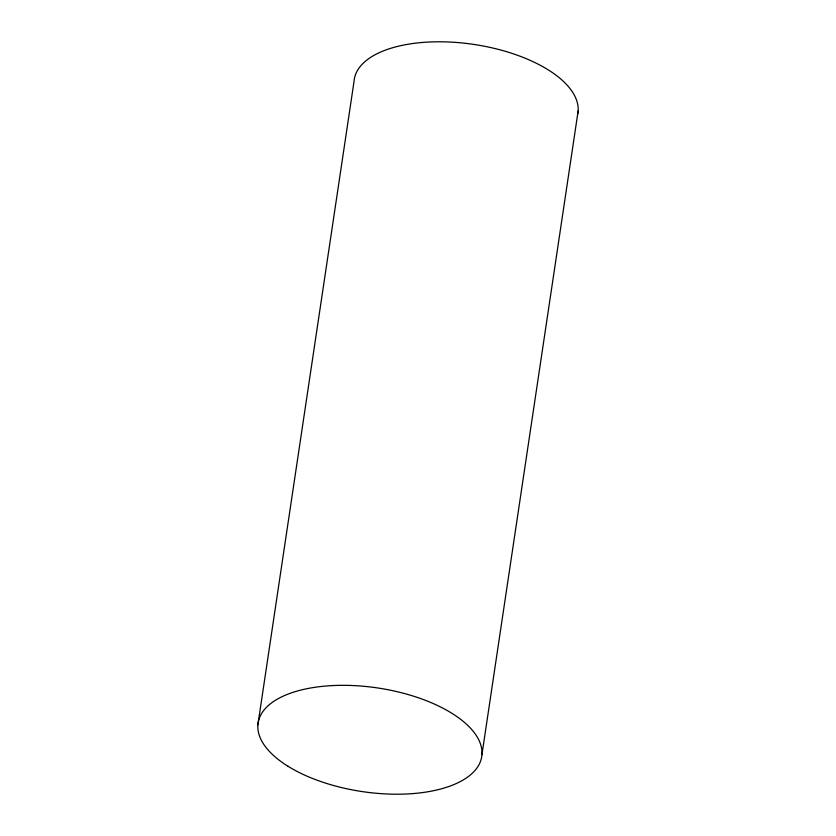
<?xml version="1.0" encoding="UTF-8"?>
<svg xmlns="http://www.w3.org/2000/svg" width="836" height="836" viewBox="0 0 836 836"><rect width="100%" height="100%" fill="white"/><g stroke="black" fill="none" stroke-linecap="round" stroke-linejoin="round"><path stroke-width="1.25" d="M257.875 724.875L354.056 81.343A113.069 52.386 8.5 0 1 472.57 44.235A113.069 52.386 8.5 0 1 577.812 113.591M481.944 754.657L578.125 111.125M287.981 766.257A113.069 52.386 8.5 0 0 477.137 767.709A113.069 52.386 8.5 0 0 344.62 685.332A113.069 52.386 8.5 0 0 287.981 766.257"/></g></svg>
